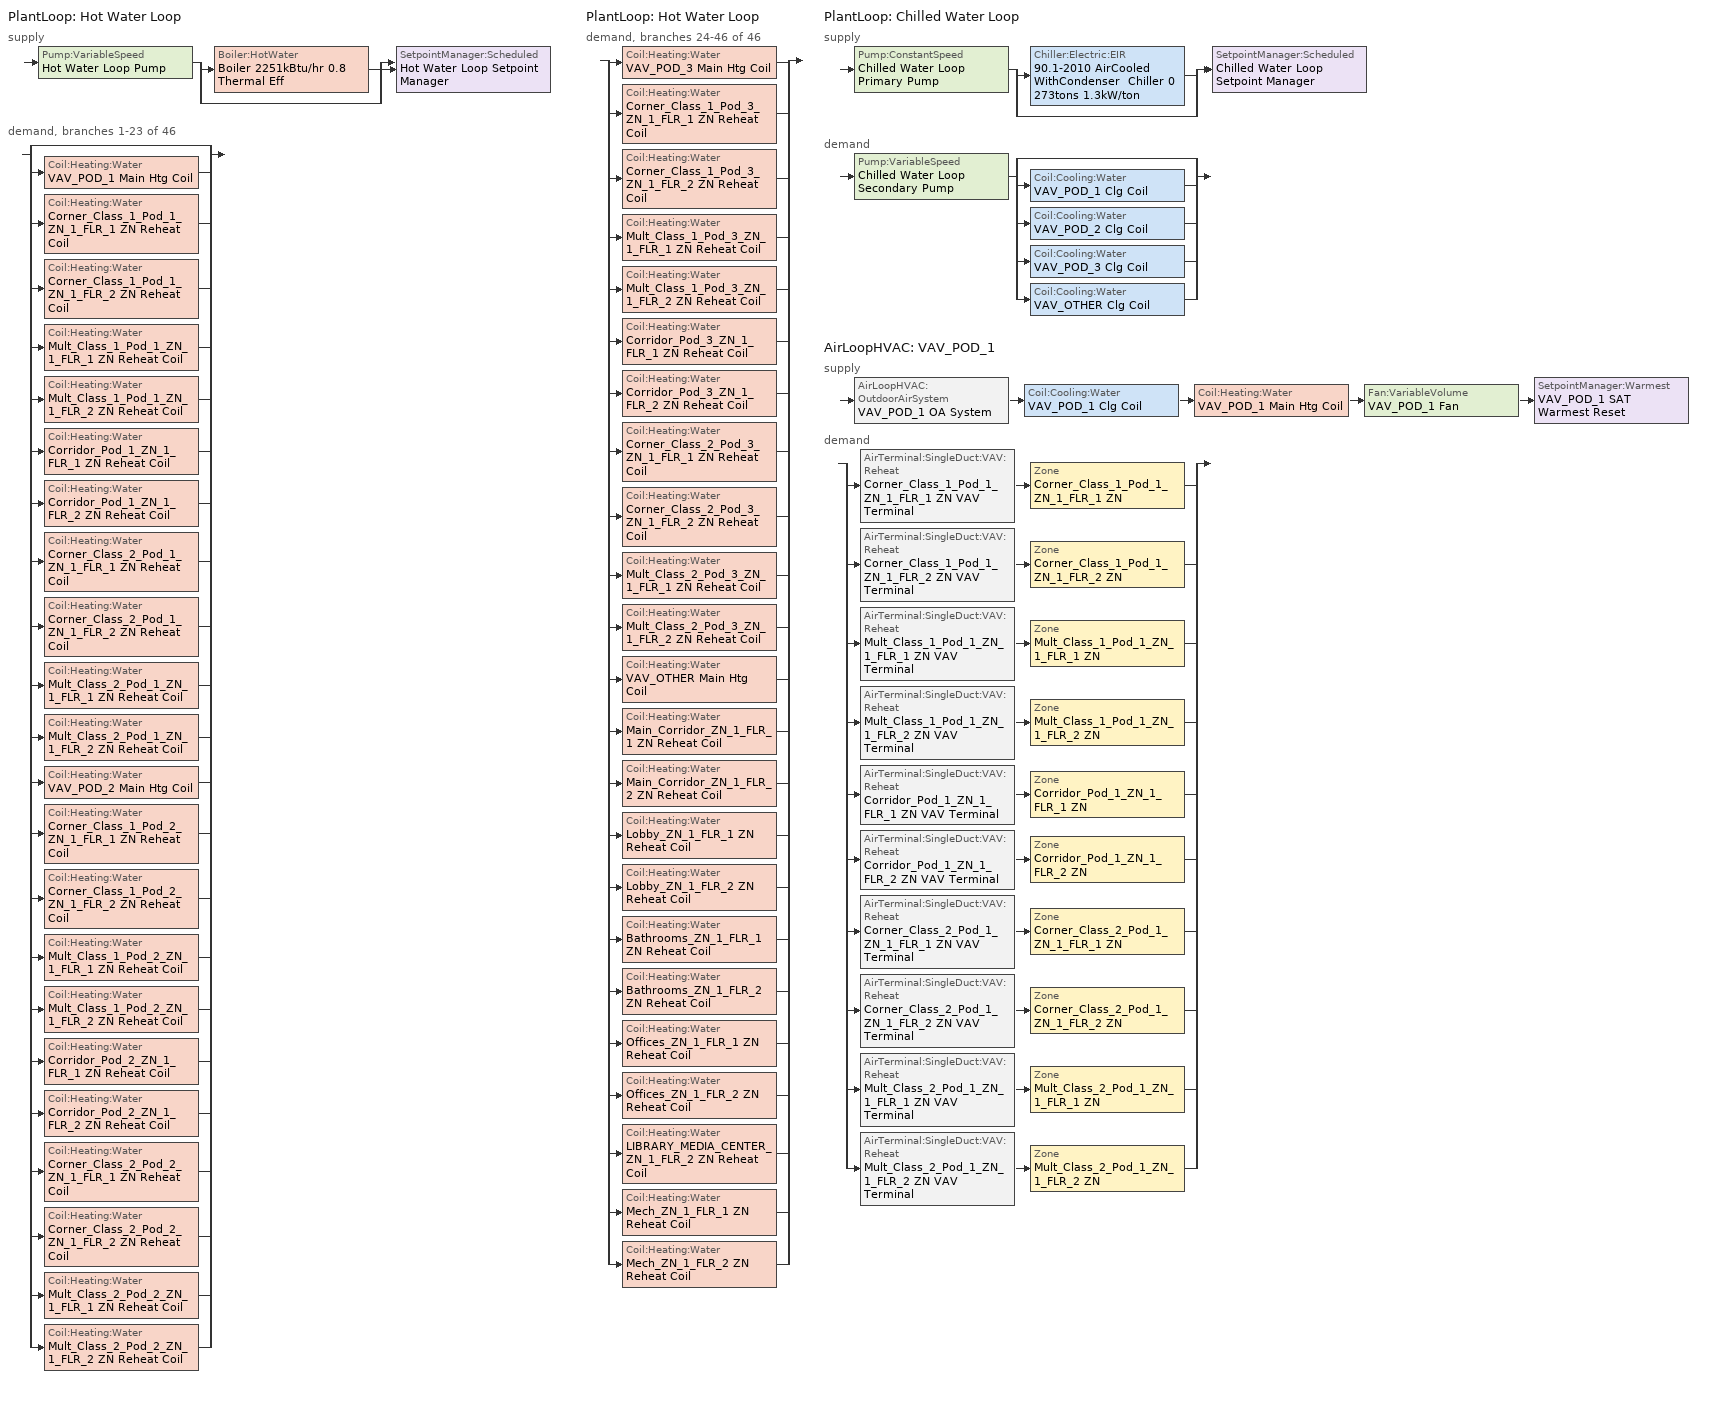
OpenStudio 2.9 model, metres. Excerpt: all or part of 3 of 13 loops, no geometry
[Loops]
PlantLoop 'Hot Water Loop'
 supply: Pump:VariableSpeed 'Hot Water Loop Pump' > split
  | Boiler:HotWater 'Boiler 2251kBtu/hr 0.8 Thermal Eff'
  | bypass
  join > SetpointManager:Scheduled 'Hot Water Loop Setpoint Manager'
 demand, branches 1-23 of 46: split
  | bypass
  | Coil:Heating:Water 'VAV_POD_1 Main Htg Coil'
  | Coil:Heating:Water 'Corner_Class_1_Pod_1_ZN_1_FLR_1 ZN Reheat Coil'
  | Coil:Heating:Water 'Corner_Class_1_Pod_1_ZN_1_FLR_2 ZN Reheat Coil'
  | Coil:Heating:Water 'Mult_Class_1_Pod_1_ZN_1_FLR_1 ZN Reheat Coil'
  | Coil:Heating:Water 'Mult_Class_1_Pod_1_ZN_1_FLR_2 ZN Reheat Coil'
  | Coil:Heating:Water 'Corridor_Pod_1_ZN_1_FLR_1 ZN Reheat Coil'
  | Coil:Heating:Water 'Corridor_Pod_1_ZN_1_FLR_2 ZN Reheat Coil'
  | Coil:Heating:Water 'Corner_Class_2_Pod_1_ZN_1_FLR_1 ZN Reheat Coil'
  | Coil:Heating:Water 'Corner_Class_2_Pod_1_ZN_1_FLR_2 ZN Reheat Coil'
  | Coil:Heating:Water 'Mult_Class_2_Pod_1_ZN_1_FLR_1 ZN Reheat Coil'
  | Coil:Heating:Water 'Mult_Class_2_Pod_1_ZN_1_FLR_2 ZN Reheat Coil'
  | Coil:Heating:Water 'VAV_POD_2 Main Htg Coil'
  | Coil:Heating:Water 'Corner_Class_1_Pod_2_ZN_1_FLR_1 ZN Reheat Coil'
  | Coil:Heating:Water 'Corner_Class_1_Pod_2_ZN_1_FLR_2 ZN Reheat Coil'
  | Coil:Heating:Water 'Mult_Class_1_Pod_2_ZN_1_FLR_1 ZN Reheat Coil'
  | Coil:Heating:Water 'Mult_Class_1_Pod_2_ZN_1_FLR_2 ZN Reheat Coil'
  | Coil:Heating:Water 'Corridor_Pod_2_ZN_1_FLR_1 ZN Reheat Coil'
  | Coil:Heating:Water 'Corridor_Pod_2_ZN_1_FLR_2 ZN Reheat Coil'
  | Coil:Heating:Water 'Corner_Class_2_Pod_2_ZN_1_FLR_1 ZN Reheat Coil'
  | Coil:Heating:Water 'Corner_Class_2_Pod_2_ZN_1_FLR_2 ZN Reheat Coil'
  | Coil:Heating:Water 'Mult_Class_2_Pod_2_ZN_1_FLR_1 ZN Reheat Coil'
  | Coil:Heating:Water 'Mult_Class_2_Pod_2_ZN_1_FLR_2 ZN Reheat Coil'
PlantLoop 'Hot Water Loop'
 demand, branches 24-46 of 46: split
  | Coil:Heating:Water 'VAV_POD_3 Main Htg Coil'
  | Coil:Heating:Water 'Corner_Class_1_Pod_3_ZN_1_FLR_1 ZN Reheat Coil'
  | Coil:Heating:Water 'Corner_Class_1_Pod_3_ZN_1_FLR_2 ZN Reheat Coil'
  | Coil:Heating:Water 'Mult_Class_1_Pod_3_ZN_1_FLR_1 ZN Reheat Coil'
  | Coil:Heating:Water 'Mult_Class_1_Pod_3_ZN_1_FLR_2 ZN Reheat Coil'
  | Coil:Heating:Water 'Corridor_Pod_3_ZN_1_FLR_1 ZN Reheat Coil'
  | Coil:Heating:Water 'Corridor_Pod_3_ZN_1_FLR_2 ZN Reheat Coil'
  | Coil:Heating:Water 'Corner_Class_2_Pod_3_ZN_1_FLR_1 ZN Reheat Coil'
  | Coil:Heating:Water 'Corner_Class_2_Pod_3_ZN_1_FLR_2 ZN Reheat Coil'
  | Coil:Heating:Water 'Mult_Class_2_Pod_3_ZN_1_FLR_1 ZN Reheat Coil'
  | Coil:Heating:Water 'Mult_Class_2_Pod_3_ZN_1_FLR_2 ZN Reheat Coil'
  | Coil:Heating:Water 'VAV_OTHER Main Htg Coil'
  | Coil:Heating:Water 'Main_Corridor_ZN_1_FLR_1 ZN Reheat Coil'
  | Coil:Heating:Water 'Main_Corridor_ZN_1_FLR_2 ZN Reheat Coil'
  | Coil:Heating:Water 'Lobby_ZN_1_FLR_1 ZN Reheat Coil'
  | Coil:Heating:Water 'Lobby_ZN_1_FLR_2 ZN Reheat Coil'
  | Coil:Heating:Water 'Bathrooms_ZN_1_FLR_1 ZN Reheat Coil'
  | Coil:Heating:Water 'Bathrooms_ZN_1_FLR_2 ZN Reheat Coil'
  | Coil:Heating:Water 'Offices_ZN_1_FLR_1 ZN Reheat Coil'
  | Coil:Heating:Water 'Offices_ZN_1_FLR_2 ZN Reheat Coil'
  | Coil:Heating:Water 'LIBRARY_MEDIA_CENTER_ZN_1_FLR_2 ZN Reheat Coil'
  | Coil:Heating:Water 'Mech_ZN_1_FLR_1 ZN Reheat Coil'
  | Coil:Heating:Water 'Mech_ZN_1_FLR_2 ZN Reheat Coil'
PlantLoop 'Chilled Water Loop'
 supply: Pump:ConstantSpeed 'Chilled Water Loop Primary Pump' > split
  | Chiller:Electric:EIR '90.1-2010 AirCooled WithCondenser  Chiller 0 273tons 1.3kW/ton'
  | bypass
  join > SetpointManager:Scheduled 'Chilled Water Loop Setpoint Manager'
 demand: Pump:VariableSpeed 'Chilled Water Loop Secondary Pump' > split
  | bypass
  | Coil:Cooling:Water 'VAV_POD_1 Clg Coil'
  | Coil:Cooling:Water 'VAV_POD_2 Clg Coil'
  | Coil:Cooling:Water 'VAV_POD_3 Clg Coil'
  | Coil:Cooling:Water 'VAV_OTHER Clg Coil'
AirLoopHVAC 'VAV_POD_1'
 supply: AirLoopHVAC:OutdoorAirSystem 'VAV_POD_1 OA System' > Coil:Cooling:Water 'VAV_POD_1 Clg Coil' > Coil:Heating:Water 'VAV_POD_1 Main Htg Coil' > Fan:VariableVolume 'VAV_POD_1 Fan' > SetpointManager:Warmest 'VAV_POD_1 SAT Warmest Reset'
 demand: split
  | AirTerminal:SingleDuct:VAV:Reheat 'Corner_Class_1_Pod_1_ZN_1_FLR_1 ZN VAV Terminal' > Zone 'Corner_Class_1_Pod_1_ZN_1_FLR_1 ZN'
  | AirTerminal:SingleDuct:VAV:Reheat 'Corner_Class_1_Pod_1_ZN_1_FLR_2 ZN VAV Terminal' > Zone 'Corner_Class_1_Pod_1_ZN_1_FLR_2 ZN'
  | AirTerminal:SingleDuct:VAV:Reheat 'Mult_Class_1_Pod_1_ZN_1_FLR_1 ZN VAV Terminal' > Zone 'Mult_Class_1_Pod_1_ZN_1_FLR_1 ZN'
  | AirTerminal:SingleDuct:VAV:Reheat 'Mult_Class_1_Pod_1_ZN_1_FLR_2 ZN VAV Terminal' > Zone 'Mult_Class_1_Pod_1_ZN_1_FLR_2 ZN'
  | AirTerminal:SingleDuct:VAV:Reheat 'Corridor_Pod_1_ZN_1_FLR_1 ZN VAV Terminal' > Zone 'Corridor_Pod_1_ZN_1_FLR_1 ZN'
  | AirTerminal:SingleDuct:VAV:Reheat 'Corridor_Pod_1_ZN_1_FLR_2 ZN VAV Terminal' > Zone 'Corridor_Pod_1_ZN_1_FLR_2 ZN'
  | AirTerminal:SingleDuct:VAV:Reheat 'Corner_Class_2_Pod_1_ZN_1_FLR_1 ZN VAV Terminal' > Zone 'Corner_Class_2_Pod_1_ZN_1_FLR_1 ZN'
  | AirTerminal:SingleDuct:VAV:Reheat 'Corner_Class_2_Pod_1_ZN_1_FLR_2 ZN VAV Terminal' > Zone 'Corner_Class_2_Pod_1_ZN_1_FLR_2 ZN'
  | AirTerminal:SingleDuct:VAV:Reheat 'Mult_Class_2_Pod_1_ZN_1_FLR_1 ZN VAV Terminal' > Zone 'Mult_Class_2_Pod_1_ZN_1_FLR_1 ZN'
  | AirTerminal:SingleDuct:VAV:Reheat 'Mult_Class_2_Pod_1_ZN_1_FLR_2 ZN VAV Terminal' > Zone 'Mult_Class_2_Pod_1_ZN_1_FLR_2 ZN'
[Sizing:Zone] Zone Cooling Design Supply Air Temperature Input Method=SupplyAirTemperature; Zone Cooling Design Supply Air Temperature {C}=12.7778; Zone Cooling Design Supply Air Temperature Difference {deltaC}=11.11; Zone Heating Design Supply Air Temperature Input Method=SupplyAirTemperature; Zone Heating Design Supply Air Temperature {C}=40; Zone Heating Design Supply Air Temperature Difference {deltaC}=11.11; Zone Cooling Design Supply Air Humidity Ratio {kg-H2O/kg-air}=0.0085; Zone Heating Design Supply Air Humidity Ratio {kg-H2O/kg-air}=0.008; Cooling Design Air Flow Method=DesignDay; Heating Design Air Flow Method=DesignDay; Account for Dedicated Outdoor Air System=No; Dedicated Outdoor Air System Control Strategy=NeutralSupplyAir; Dedicated Outdoor Air Low Setpoint Temperature for Design {C}=autosize; Dedicated Outdoor Air High Setpoint Temperature for Design {C}=autosize
Corner_Class_1_Pod_1_ZN_1_FLR_1 ZN; Corner_Class_1_Pod_1_ZN_1_FLR_2 ZN; Corner_Class_2_Pod_1_ZN_1_FLR_1 ZN; Corner_Class_2_Pod_1_ZN_1_FLR_2 ZN; Corridor_Pod_1_ZN_1_FLR_1 ZN; Corridor_Pod_1_ZN_1_FLR_2 ZN; Mult_Class_1_Pod_1_ZN_1_FLR_1 ZN; Mult_Class_1_Pod_1_ZN_1_FLR_2 ZN; Mult_Class_2_Pod_1_ZN_1_FLR_1 ZN; Mult_Class_2_Pod_1_ZN_1_FLR_2 ZN
[Zone equipment]
Corner_Class_1_Pod_1_ZN_1_FLR_1 ZN: Corner_Class_1_Pod_1_ZN_1_FLR_1 ZN VAV Terminal
Corner_Class_1_Pod_1_ZN_1_FLR_2 ZN: Corner_Class_1_Pod_1_ZN_1_FLR_2 ZN VAV Terminal
Corner_Class_2_Pod_1_ZN_1_FLR_1 ZN: Corner_Class_2_Pod_1_ZN_1_FLR_1 ZN VAV Terminal
Corner_Class_2_Pod_1_ZN_1_FLR_2 ZN: Corner_Class_2_Pod_1_ZN_1_FLR_2 ZN VAV Terminal
Corridor_Pod_1_ZN_1_FLR_1 ZN: Corridor_Pod_1_ZN_1_FLR_1 ZN VAV Terminal
Corridor_Pod_1_ZN_1_FLR_2 ZN: Corridor_Pod_1_ZN_1_FLR_2 ZN VAV Terminal
Mult_Class_1_Pod_1_ZN_1_FLR_1 ZN: Mult_Class_1_Pod_1_ZN_1_FLR_1 ZN VAV Terminal
Mult_Class_1_Pod_1_ZN_1_FLR_2 ZN: Mult_Class_1_Pod_1_ZN_1_FLR_2 ZN VAV Terminal
Mult_Class_2_Pod_1_ZN_1_FLR_1 ZN: Mult_Class_2_Pod_1_ZN_1_FLR_1 ZN VAV Terminal
Mult_Class_2_Pod_1_ZN_1_FLR_2 ZN: Mult_Class_2_Pod_1_ZN_1_FLR_2 ZN VAV Terminal
[PlantLoop] Glycol Concentration=0; Plant Loop Volume {m3}=Autocalculate; Load Distribution Scheme=Optimal
Name | Fluid Type | Minimum Loop Temperature {C} | Maximum Loop Temperature {C} | Common Pipe Simulation
Hot Water Loop | Water | 10
Chilled Water Loop |  | 1 | 40 | CommonPipe
[Sizing:Plant] Sizing Option=NonCoincident; Zone Timesteps in Averaging Window=1; Coincident Sizing Factor Mode=None
Name | Loop Type | Design Loop Exit Temperature {C} | Loop Design Temperature Difference {deltaC}
Hot Water Loop | Heating | 82.2222 | 11.1111
Chilled Water Loop | Cooling | 6.66667 | 5.61111
[SetpointManager:Scheduled] Control Variable=Temperature
Name | Schedule | Setpoint Node or NodeList
Hot Water Loop Setpoint Manager | Hot Water Loop Temp - 180F | Hot Water Loop Supply Outlet Node
Chilled Water Loop Setpoint Manager | Chilled Water Loop Temp - 44F | Chilled Water Loop Supply Outlet Node
[Pump:VariableSpeed] Pump Control Type=Intermittent; Skin Loss Radiative Fraction=0.5; Design Power Sizing Method=PowerPerFlowPerPressure; Design Electric Power per Unit Flow Rate {W/(m3/s)}=348701.1; Design Shaft Power per Unit Flow Rate per Unit Head {W-s/m3-Pa}=1.28205; Design Minimum Flow Rate Fraction=0
Name | Rated Pump Head {Pa} | Motor Efficiency | Fraction of Motor Inefficiencies to Fluid Stream | Coefficient 1 of the Part Load Performance Curve | Coefficient 2 of the Part Load Performance Curve | Coefficient 3 of the Part Load Performance Curve | Coefficient 4 of the Part Load Performance Curve
Hot Water Loop Pump | 179344 | 0.895
Chilled Water Loop Secondary Pump | 134508 | 0.917 | 0 | 0 | 0.0205 | 0.4101 | 0.5753
[Boiler:HotWater]
Boiler 2251kBtu/hr 0.8 Thermal Eff: Fuel Type=NaturalGas; Nominal Thermal Efficiency=0.8; Efficiency Curve Temperature Evaluation Variable=LeavingBoiler; Normalized Boiler Efficiency Curve=Boiler with No Minimum Turndown; Design Water Outlet Temperature {C}=82.2222; Minimum Part Load Ratio=0; Maximum Part Load Ratio=1.2; Optimum Part Load Ratio=1; Water Outlet Upper Temperature Limit {C}=95; Boiler Flow Mode=LeavingSetpointModulated; Parasitic Electric Load {W}=0; Sizing Factor=1
[Pump:ConstantSpeed]
Chilled Water Loop Primary Pump: Rated Flow Rate {m3/s}=autosize; Rated Pump Head {Pa}=44836; Rated Power Consumption {W}=autosize; Motor Efficiency=0.895; Fraction of Motor Inefficiencies to Fluid Stream=0; Pump Control Type=Intermittent; Design Power Sizing Method=PowerPerFlowPerPressure; Design Electric Power per Unit Flow Rate {W/(m3/s)}=348701.1; Design Shaft Power per Unit Flow Rate per Unit Head {W-s/m3-Pa}=1.28205
[Chiller:Electric:EIR]
90.1-2010 AirCooled WithCondenser  Chiller 0 273tons 1.3kW/ton: Reference Capacity {W}=Autosize; Reference COP {W/W}=2.80239; Reference Leaving Chilled Water Temperature {C}=6.66667; Reference Entering Condenser Fluid Temperature {C}=35; Cooling Capacity Function of Temperature Curve=AirCooled_Chiller_2010_PathA_CAPFT; Electric Input to Cooling Output Ratio Function of Temperature Curve=AirCooled_Chiller_2010_PathA_EIRFT; Electric Input to Cooling Output Ratio Function of Part Load Ratio Curve=AirCooled_Chiller_AllCapacities_2004_2010_EIRFPLR; Minimum Part Load Ratio=0.15; Maximum Part Load Ratio=1; Optimum Part Load Ratio=1; Minimum Unloading Ratio=0.25; Condenser Type=AirCooled; Leaving Chilled Water Lower Temperature Limit {C}=2.22222; Chiller Flow Mode=ConstantFlow; Design Heat Recovery Water Flow Rate {m3/s}=0; Sizing Factor=1; Basin Heater Capacity {W/K}=0; Basin Heater Setpoint Temperature {C}=10
[AirLoopHVAC]
VAV_POD_1: Availability Schedule=SchoolSecondary HVACOperationSchd; Design Supply Air Flow Rate {m3/s}=AutoSize
[Sizing:System]
VAV_POD_1: Type of Load to Size On=Sensible; Design Outdoor Air Flow Rate {m3/s}=9.493504; Central Heating Maximum System Air Flow Ratio=0.3; Preheat Design Temperature {C}=7.22222; Preheat Design Humidity Ratio {kg-H2O/kg-Air}=0.008; Precool Design Temperature {C}=12.7778; Precool Design Humidity Ratio {kg-H2O/kg-Air}=0.008; Central Cooling Design Supply Air Temperature {C}=12.7778; Central Heating Design Supply Air Temperature {C}=12.7778; Sizing Option=Coincident; 100% Outdoor Air in Cooling=No; 100% Outdoor Air in Heating=No; Central Cooling Design Supply Air Humidity Ratio {kg-H2O/kg-Air}=0.0085; Central Heating Design Supply Air Humidity Ratio {kg-H2O/kg-Air}=0.008; Cooling Design Air Flow Method=DesignDay; Cooling Design Air Flow Rate {m3/s}=0; Heating Design Air Flow Method=DesignDay; Heating Design Air Flow Rate {m3/s}=0; System Outdoor Air Method=ZoneSum; Zone Maximum Outdoor Air Fraction=1; Cooling Supply Air Flow Rate Per Floor Area {m3/s-m2}=0.00996765; Cooling Fraction of Autosized Cooling Supply Air Flow Rate=1; Cooling Supply Air Flow Rate Per Unit Cooling Capacity {m3/s-W}=3.94755e-05; Heating Supply Air Flow Rate Per Floor Area {m3/s-m2}=0.00996765; Heating Fraction of Autosized Heating Supply Air Flow Rate=1; Heating Fraction of Autosized Cooling Supply Air Flow Rate=1; Heating Supply Air Flow Rate Per Unit Heating Capacity {m3/s-W}=3.15882e-05; Cooling Design Capacity Method=CoolingDesignCapacity; Cooling Design Capacity {W}=autosize; Cooling Design Capacity Per Floor Area {W/m2}=234.7; Fraction of Autosized Cooling Design Capacity=1; Heating Design Capacity Method=HeatingDesignCapacity; Heating Design Capacity {W}=autosize; Heating Design Capacity Per Floor Area {W/m2}=157; Fraction of Autosized Heating Design Capacity=1; Central Cooling Capacity Control Method=OnOff
[Fan:VariableVolume]
VAV_POD_1 Fan: Availability Schedule=Always On Discrete; Fan Total Efficiency=0.61165; Pressure Rise {Pa}=1389.92; Maximum Flow Rate {m3/s}=Autosize; Fan Power Minimum Flow Rate Input Method=Fraction; Fan Power Minimum Flow Fraction=0.25; Fan Power Minimum Air Flow Rate {m3/s}=0; Motor Efficiency=0.941; Motor In Airstream Fraction=1; Fan Power Coefficient 1=0.04076; Fan Power Coefficient 2=0.0881; Fan Power Coefficient 3=-0.0729; Fan Power Coefficient 4=0.9437; Fan Power Coefficient 5=0
[Coil:Heating:Water] Availability Schedule=Always On Discrete; Rated Inlet Water Temperature {C}=82.2222; Rated Outlet Water Temperature {C}=71.1111
Name | Rated Inlet Air Temperature {C} | Rated Outlet Air Temperature {C}
VAV_POD_1 Main Htg Coil; VAV_POD_2 Main Htg Coil; VAV_POD_3 Main Htg Coil; VAV_OTHER Main Htg Coil | 7.22222 | 12.7778
Corner_Class_1_Pod_1_ZN_1_FLR_1 ZN Reheat Coil; Corner_Class_1_Pod_1_ZN_1_FLR_2 ZN Reheat Coil; Mult_Class_1_Pod_1_ZN_1_FLR_1 ZN Reheat Coil; Mult_Class_1_Pod_1_ZN_1_FLR_2 ZN Reheat Coil; Corridor_Pod_1_ZN_1_FLR_1 ZN Reheat Coil; Corridor_Pod_1_ZN_1_FLR_2 ZN Reheat Coil; Corner_Class_2_Pod_1_ZN_1_FLR_1 ZN Reheat Coil; Corner_Class_2_Pod_1_ZN_1_FLR_2 ZN Reheat Coil; Mult_Class_2_Pod_1_ZN_1_FLR_1 ZN Reheat Coil; Mult_Class_2_Pod_1_ZN_1_FLR_2 ZN Reheat Coil; Corner_Class_1_Pod_2_ZN_1_FLR_1 ZN Reheat Coil; Corner_Class_1_Pod_2_ZN_1_FLR_2 ZN Reheat Coil; Mult_Class_1_Pod_2_ZN_1_FLR_1 ZN Reheat Coil; Mult_Class_1_Pod_2_ZN_1_FLR_2 ZN Reheat Coil; Corridor_Pod_2_ZN_1_FLR_1 ZN Reheat Coil; Corridor_Pod_2_ZN_1_FLR_2 ZN Reheat Coil; Corner_Class_2_Pod_2_ZN_1_FLR_1 ZN Reheat Coil; Corner_Class_2_Pod_2_ZN_1_FLR_2 ZN Reheat Coil; Mult_Class_2_Pod_2_ZN_1_FLR_1 ZN Reheat Coil; Mult_Class_2_Pod_2_ZN_1_FLR_2 ZN Reheat Coil; Corner_Class_1_Pod_3_ZN_1_FLR_1 ZN Reheat Coil; Corner_Class_1_Pod_3_ZN_1_FLR_2 ZN Reheat Coil; Mult_Class_1_Pod_3_ZN_1_FLR_1 ZN Reheat Coil; Mult_Class_1_Pod_3_ZN_1_FLR_2 ZN Reheat Coil; Corridor_Pod_3_ZN_1_FLR_1 ZN Reheat Coil; Corridor_Pod_3_ZN_1_FLR_2 ZN Reheat Coil; Corner_Class_2_Pod_3_ZN_1_FLR_1 ZN Reheat Coil; Corner_Class_2_Pod_3_ZN_1_FLR_2 ZN Reheat Coil; Mult_Class_2_Pod_3_ZN_1_FLR_1 ZN Reheat Coil; Mult_Class_2_Pod_3_ZN_1_FLR_2 ZN Reheat Coil; Main_Corridor_ZN_1_FLR_1 ZN Reheat Coil; Main_Corridor_ZN_1_FLR_2 ZN Reheat Coil; Lobby_ZN_1_FLR_1 ZN Reheat Coil; Lobby_ZN_1_FLR_2 ZN Reheat Coil; Bathrooms_ZN_1_FLR_1 ZN Reheat Coil; Bathrooms_ZN_1_FLR_2 ZN Reheat Coil; Offices_ZN_1_FLR_1 ZN Reheat Coil; Offices_ZN_1_FLR_2 ZN Reheat Coil; LIBRARY_MEDIA_CENTER_ZN_1_FLR_2 ZN Reheat Coil; Mech_ZN_1_FLR_1 ZN Reheat Coil; Mech_ZN_1_FLR_2 ZN Reheat Coil | 12.7778 | 40
[Controller:WaterCoil] Minimum Actuated Flow {m3/s}=0
Name | Water Coil | Action | Controller Convergence Tolerance {deltaC}
VAV_POD_1 Main Htg Coil Controller | VAV_POD_1 Main Htg Coil | Normal | 0.0001
VAV_POD_1 Clg Coil Controller | VAV_POD_1 Clg Coil | Reverse
Corner_Class_1_Pod_1_ZN_1_FLR_1 ZN Reheat Coil Controller | Corner_Class_1_Pod_1_ZN_1_FLR_1 ZN Reheat Coil | Normal | 0.0001
Corner_Class_1_Pod_1_ZN_1_FLR_2 ZN Reheat Coil Controller | Corner_Class_1_Pod_1_ZN_1_FLR_2 ZN Reheat Coil | Normal | 0.0001
Mult_Class_1_Pod_1_ZN_1_FLR_1 ZN Reheat Coil Controller | Mult_Class_1_Pod_1_ZN_1_FLR_1 ZN Reheat Coil | Normal | 0.0001
Mult_Class_1_Pod_1_ZN_1_FLR_2 ZN Reheat Coil Controller | Mult_Class_1_Pod_1_ZN_1_FLR_2 ZN Reheat Coil | Normal | 0.0001
Corridor_Pod_1_ZN_1_FLR_1 ZN Reheat Coil Controller | Corridor_Pod_1_ZN_1_FLR_1 ZN Reheat Coil | Normal | 0.0001
Corridor_Pod_1_ZN_1_FLR_2 ZN Reheat Coil Controller | Corridor_Pod_1_ZN_1_FLR_2 ZN Reheat Coil | Normal | 0.0001
Corner_Class_2_Pod_1_ZN_1_FLR_1 ZN Reheat Coil Controller | Corner_Class_2_Pod_1_ZN_1_FLR_1 ZN Reheat Coil | Normal | 0.0001
Corner_Class_2_Pod_1_ZN_1_FLR_2 ZN Reheat Coil Controller | Corner_Class_2_Pod_1_ZN_1_FLR_2 ZN Reheat Coil | Normal | 0.0001
Mult_Class_2_Pod_1_ZN_1_FLR_1 ZN Reheat Coil Controller | Mult_Class_2_Pod_1_ZN_1_FLR_1 ZN Reheat Coil | Normal | 0.0001
Mult_Class_2_Pod_1_ZN_1_FLR_2 ZN Reheat Coil Controller | Mult_Class_2_Pod_1_ZN_1_FLR_2 ZN Reheat Coil | Normal | 0.0001
VAV_POD_2 Main Htg Coil Controller | VAV_POD_2 Main Htg Coil | Normal | 0.0001
VAV_POD_2 Clg Coil Controller | VAV_POD_2 Clg Coil | Reverse
Corner_Class_1_Pod_2_ZN_1_FLR_1 ZN Reheat Coil Controller | Corner_Class_1_Pod_2_ZN_1_FLR_1 ZN Reheat Coil | Normal | 0.0001
Corner_Class_1_Pod_2_ZN_1_FLR_2 ZN Reheat Coil Controller | Corner_Class_1_Pod_2_ZN_1_FLR_2 ZN Reheat Coil | Normal | 0.0001
Mult_Class_1_Pod_2_ZN_1_FLR_1 ZN Reheat Coil Controller | Mult_Class_1_Pod_2_ZN_1_FLR_1 ZN Reheat Coil | Normal | 0.0001
Mult_Class_1_Pod_2_ZN_1_FLR_2 ZN Reheat Coil Controller | Mult_Class_1_Pod_2_ZN_1_FLR_2 ZN Reheat Coil | Normal | 0.0001
Corridor_Pod_2_ZN_1_FLR_1 ZN Reheat Coil Controller | Corridor_Pod_2_ZN_1_FLR_1 ZN Reheat Coil | Normal | 0.0001
Corridor_Pod_2_ZN_1_FLR_2 ZN Reheat Coil Controller | Corridor_Pod_2_ZN_1_FLR_2 ZN Reheat Coil | Normal | 0.0001
Corner_Class_2_Pod_2_ZN_1_FLR_1 ZN Reheat Coil Controller | Corner_Class_2_Pod_2_ZN_1_FLR_1 ZN Reheat Coil | Normal | 0.0001
Corner_Class_2_Pod_2_ZN_1_FLR_2 ZN Reheat Coil Controller | Corner_Class_2_Pod_2_ZN_1_FLR_2 ZN Reheat Coil | Normal | 0.0001
Mult_Class_2_Pod_2_ZN_1_FLR_1 ZN Reheat Coil Controller | Mult_Class_2_Pod_2_ZN_1_FLR_1 ZN Reheat Coil | Normal | 0.0001
Mult_Class_2_Pod_2_ZN_1_FLR_2 ZN Reheat Coil Controller | Mult_Class_2_Pod_2_ZN_1_FLR_2 ZN Reheat Coil | Normal | 0.0001
VAV_POD_3 Main Htg Coil Controller | VAV_POD_3 Main Htg Coil | Normal | 0.0001
VAV_POD_3 Clg Coil Controller | VAV_POD_3 Clg Coil | Reverse
Corner_Class_1_Pod_3_ZN_1_FLR_1 ZN Reheat Coil Controller | Corner_Class_1_Pod_3_ZN_1_FLR_1 ZN Reheat Coil | Normal | 0.0001
Corner_Class_1_Pod_3_ZN_1_FLR_2 ZN Reheat Coil Controller | Corner_Class_1_Pod_3_ZN_1_FLR_2 ZN Reheat Coil | Normal | 0.0001
Mult_Class_1_Pod_3_ZN_1_FLR_1 ZN Reheat Coil Controller | Mult_Class_1_Pod_3_ZN_1_FLR_1 ZN Reheat Coil | Normal | 0.0001
Mult_Class_1_Pod_3_ZN_1_FLR_2 ZN Reheat Coil Controller | Mult_Class_1_Pod_3_ZN_1_FLR_2 ZN Reheat Coil | Normal | 0.0001
Corridor_Pod_3_ZN_1_FLR_1 ZN Reheat Coil Controller | Corridor_Pod_3_ZN_1_FLR_1 ZN Reheat Coil | Normal | 0.0001
Corridor_Pod_3_ZN_1_FLR_2 ZN Reheat Coil Controller | Corridor_Pod_3_ZN_1_FLR_2 ZN Reheat Coil | Normal | 0.0001
Corner_Class_2_Pod_3_ZN_1_FLR_1 ZN Reheat Coil Controller | Corner_Class_2_Pod_3_ZN_1_FLR_1 ZN Reheat Coil | Normal | 0.0001
Corner_Class_2_Pod_3_ZN_1_FLR_2 ZN Reheat Coil Controller | Corner_Class_2_Pod_3_ZN_1_FLR_2 ZN Reheat Coil | Normal | 0.0001
Mult_Class_2_Pod_3_ZN_1_FLR_1 ZN Reheat Coil Controller | Mult_Class_2_Pod_3_ZN_1_FLR_1 ZN Reheat Coil | Normal | 0.0001
Mult_Class_2_Pod_3_ZN_1_FLR_2 ZN Reheat Coil Controller | Mult_Class_2_Pod_3_ZN_1_FLR_2 ZN Reheat Coil | Normal | 0.0001
VAV_OTHER Main Htg Coil Controller | VAV_OTHER Main Htg Coil | Normal | 0.0001
VAV_OTHER Clg Coil Controller | VAV_OTHER Clg Coil | Reverse
Main_Corridor_ZN_1_FLR_1 ZN Reheat Coil Controller | Main_Corridor_ZN_1_FLR_1 ZN Reheat Coil | Normal | 0.0001
Main_Corridor_ZN_1_FLR_2 ZN Reheat Coil Controller | Main_Corridor_ZN_1_FLR_2 ZN Reheat Coil | Normal | 0.0001
Lobby_ZN_1_FLR_1 ZN Reheat Coil Controller | Lobby_ZN_1_FLR_1 ZN Reheat Coil | Normal | 0.0001
Lobby_ZN_1_FLR_2 ZN Reheat Coil Controller | Lobby_ZN_1_FLR_2 ZN Reheat Coil | Normal | 0.0001
Bathrooms_ZN_1_FLR_1 ZN Reheat Coil Controller | Bathrooms_ZN_1_FLR_1 ZN Reheat Coil | Normal | 0.0001
Bathrooms_ZN_1_FLR_2 ZN Reheat Coil Controller | Bathrooms_ZN_1_FLR_2 ZN Reheat Coil | Normal | 0.0001
Offices_ZN_1_FLR_1 ZN Reheat Coil Controller | Offices_ZN_1_FLR_1 ZN Reheat Coil | Normal | 0.0001
Offices_ZN_1_FLR_2 ZN Reheat Coil Controller | Offices_ZN_1_FLR_2 ZN Reheat Coil | Normal | 0.0001
LIBRARY_MEDIA_CENTER_ZN_1_FLR_2 ZN Reheat Coil Controller | LIBRARY_MEDIA_CENTER_ZN_1_FLR_2 ZN Reheat Coil | Normal | 0.0001
Mech_ZN_1_FLR_1 ZN Reheat Coil Controller | Mech_ZN_1_FLR_1 ZN Reheat Coil | Normal | 0.0001
Mech_ZN_1_FLR_2 ZN Reheat Coil Controller | Mech_ZN_1_FLR_2 ZN Reheat Coil | Normal | 0.0001
[Coil:Cooling:Water] Availability Schedule=Always On Discrete; Design Inlet Water Temperature {C}=Autosize; Heat Exchanger Configuration=CrossFlow
VAV_POD_1 Clg Coil; VAV_POD_2 Clg Coil; VAV_POD_3 Clg Coil; VAV_OTHER Clg Coil
[Controller:OutdoorAir]
VAV_POD_1 OA Controller: Minimum Outdoor Air Flow Rate {m3/s}=0; Maximum Outdoor Air Flow Rate {m3/s}=Autosize; Economizer Control Type=DifferentialDryBulb; Economizer Control Action Type=ModulateFlow; Lockout Type=NoLockout; Minimum Limit Type=FixedMinimum; Minimum Outdoor Air Schedule=SchoolSecondary MinOA_MotorizedDamper_Sched; Controller Mechanical Ventilation=VAV_POD_1 Vent Controller; High Humidity Control=No; Heat Recovery Bypass Control Type=BypassWhenWithinEconomizerLimits
[Controller:MechanicalVentilation]
VAV_POD_1 Vent Controller: Availability Schedule=Always On Discrete; System Outdoor Air Method=VentilationRateProcedure
[AirLoopHVAC:OutdoorAirSystem]
VAV_POD_1 OA System: Controller=VAV_POD_1 OA Controller
[AirTerminal:SingleDuct:VAV:Reheat] Availability Schedule=Always On Discrete; Maximum Air Flow Rate {m3/s}=AutoSize; Zone Minimum Air Flow Input Method=Constant; Fixed Minimum Air Flow Rate {m3/s}=0; Maximum Hot Water or Steam Flow Rate {m3/s}=AutoSize; Minimum Hot Water or Steam Flow Rate {m3/s}=0; Convergence Tolerance=0.001; Damper Heating Action=ReverseWithLimits; Maximum Flow per Zone Floor Area During Reheat {m3/s-m2}=AutoSize; Maximum Flow Fraction During Reheat=0.5; Maximum Reheat Air Temperature {C}=40; Control For Outdoor Air=No
Name | Constant Minimum Air Flow Fraction | Reheat Coil
Corner_Class_1_Pod_1_ZN_1_FLR_1 ZN VAV Terminal | 0.7 | Corner_Class_1_Pod_1_ZN_1_FLR_1 ZN Reheat Coil
Corner_Class_1_Pod_1_ZN_1_FLR_2 ZN VAV Terminal | 0.7 | Corner_Class_1_Pod_1_ZN_1_FLR_2 ZN Reheat Coil
Mult_Class_1_Pod_1_ZN_1_FLR_1 ZN VAV Terminal | 0.7 | Mult_Class_1_Pod_1_ZN_1_FLR_1 ZN Reheat Coil
Mult_Class_1_Pod_1_ZN_1_FLR_2 ZN VAV Terminal | 0.7 | Mult_Class_1_Pod_1_ZN_1_FLR_2 ZN Reheat Coil
Corridor_Pod_1_ZN_1_FLR_1 ZN VAV Terminal | 0.280843 | Corridor_Pod_1_ZN_1_FLR_1 ZN Reheat Coil
Corridor_Pod_1_ZN_1_FLR_2 ZN VAV Terminal | 0.2 | Corridor_Pod_1_ZN_1_FLR_2 ZN Reheat Coil
Corner_Class_2_Pod_1_ZN_1_FLR_1 ZN VAV Terminal | 0.7 | Corner_Class_2_Pod_1_ZN_1_FLR_1 ZN Reheat Coil
Corner_Class_2_Pod_1_ZN_1_FLR_2 ZN VAV Terminal | 0.7 | Corner_Class_2_Pod_1_ZN_1_FLR_2 ZN Reheat Coil
Mult_Class_2_Pod_1_ZN_1_FLR_1 ZN VAV Terminal | 0.739758 | Mult_Class_2_Pod_1_ZN_1_FLR_1 ZN Reheat Coil
Mult_Class_2_Pod_1_ZN_1_FLR_2 ZN VAV Terminal | 0.7 | Mult_Class_2_Pod_1_ZN_1_FLR_2 ZN Reheat Coil
[EnergyManagementSystem:Program]
VAVOTHEROptimumStartProg0: IF DaylightSavings==0 && DayOfWeek>1 && Hour==5 && OAT_3<23.9 && OAT_3>1.7; SET VAVOTHERClgSch0 = 29.4; SET VAVOTHERHtgSch0 = 15.6; ELSEIF DaylightSavings==0 && DayOfWeek==1 && Hour==7 && OAT_3<23.9 && OAT_3>1.7; SET VAVOTHERClgSch0 = 29.4; SET VAVOTHERHtgSch0 = 15.6; ELSEIF DaylightSavings==1 && DayOfWeek>1 && Hour==4 && OAT_3<23.9 && OAT_3>1.7; SET VAVOTHERClgSch0 = 29.4; SET VAVOTHERHtgSch0 = 15.6; ELSEIF DaylightSavings==1 && DayOfWeek==1 && Hour==6 && OAT_3<23.9 && OAT_3>1.7; SET VAVOTHERClgSch0 = 29.4; SET VAVOTHERHtgSch0 = 15.6; ELSE; SET VAVOTHERClgSch0 = NULL; SET VAVOTHERHtgSch0 = NULL; ENDIF
VAVOTHEROptimumStartProg1: IF DaylightSavings==0 && DayOfWeek>1 && Hour==5 && OAT_3<23.9 && OAT_3>1.7; SET VAVOTHERClgSch1 = 29.4; SET VAVOTHERHtgSch1 = 15.6; ELSEIF DaylightSavings==0 && DayOfWeek==1 && Hour==7 && OAT_3<23.9 && OAT_3>1.7; SET VAVOTHERClgSch1 = 29.4; SET VAVOTHERHtgSch1 = 15.6; ELSEIF DaylightSavings==1 && DayOfWeek>1 && Hour==4 && OAT_3<23.9 && OAT_3>1.7; SET VAVOTHERClgSch1 = 29.4; SET VAVOTHERHtgSch1 = 15.6; ELSEIF DaylightSavings==1 && DayOfWeek==1 && Hour==6 && OAT_3<23.9 && OAT_3>1.7; SET VAVOTHERClgSch1 = 29.4; SET VAVOTHERHtgSch1 = 15.6; ELSE; SET VAVOTHERClgSch1 = NULL; SET VAVOTHERHtgSch1 = NULL; ENDIF
VAVPOD1OptimumStartProg0: IF DaylightSavings==0 && DayOfWeek>1 && Hour==5 && OAT_4<23.9 && OAT_4>1.7; SET VAVPOD1ClgSch0 = 29.4; SET VAVPOD1HtgSch0 = 15.6; ELSEIF DaylightSavings==0 && DayOfWeek==1 && Hour==7 && OAT_4<23.9 && OAT_4>1.7; SET VAVPOD1ClgSch0 = 29.4; SET VAVPOD1HtgSch0 = 15.6; ELSEIF DaylightSavings==1 && DayOfWeek>1 && Hour==4 && OAT_4<23.9 && OAT_4>1.7; SET VAVPOD1ClgSch0 = 29.4; SET VAVPOD1HtgSch0 = 15.6; ELSEIF DaylightSavings==1 && DayOfWeek==1 && Hour==6 && OAT_4<23.9 && OAT_4>1.7; SET VAVPOD1ClgSch0 = 29.4; SET VAVPOD1HtgSch0 = 15.6; ELSE; SET VAVPOD1ClgSch0 = NULL; SET VAVPOD1HtgSch0 = NULL; ENDIF
VAVPOD2OptimumStartProg0: IF DaylightSavings==0 && DayOfWeek>1 && Hour==5 && OAT_5<23.9 && OAT_5>1.7; SET VAVPOD2ClgSch0 = 29.4; SET VAVPOD2HtgSch0 = 15.6; ELSEIF DaylightSavings==0 && DayOfWeek==1 && Hour==7 && OAT_5<23.9 && OAT_5>1.7; SET VAVPOD2ClgSch0 = 29.4; SET VAVPOD2HtgSch0 = 15.6; ELSEIF DaylightSavings==1 && DayOfWeek>1 && Hour==4 && OAT_5<23.9 && OAT_5>1.7; SET VAVPOD2ClgSch0 = 29.4; SET VAVPOD2HtgSch0 = 15.6; ELSEIF DaylightSavings==1 && DayOfWeek==1 && Hour==6 && OAT_5<23.9 && OAT_5>1.7; SET VAVPOD2ClgSch0 = 29.4; SET VAVPOD2HtgSch0 = 15.6; ELSE; SET VAVPOD2ClgSch0 = NULL; SET VAVPOD2HtgSch0 = NULL; ENDIF
VAVPOD3OptimumStartProg0: IF DaylightSavings==0 && DayOfWeek>1 && Hour==5 && OAT_6<23.9 && OAT_6>1.7; SET VAVPOD3ClgSch0 = 29.4; SET VAVPOD3HtgSch0 = 15.6; ELSEIF DaylightSavings==0 && DayOfWeek==1 && Hour==7 && OAT_6<23.9 && OAT_6>1.7; SET VAVPOD3ClgSch0 = 29.4; SET VAVPOD3HtgSch0 = 15.6; ELSEIF DaylightSavings==1 && DayOfWeek>1 && Hour==4 && OAT_6<23.9 && OAT_6>1.7; SET VAVPOD3ClgSch0 = 29.4; SET VAVPOD3HtgSch0 = 15.6; ELSEIF DaylightSavings==1 && DayOfWeek==1 && Hour==6 && OAT_6<23.9 && OAT_6>1.7; SET VAVPOD3ClgSch0 = 29.4; SET VAVPOD3HtgSch0 = 15.6; ELSE; SET VAVPOD3ClgSch0 = NULL; SET VAVPOD3HtgSch0 = NULL; ENDIF
[EnergyManagementSystem:ProgramCallingManager]
Mains_Water_Prg_Mgr: BeginTimestepBeforePredictor; Mains_Water_Prg
AuditoriumZN1FLR1ZNPSZAC37OptimumStartCallingManager0: BeginTimestepBeforePredictor; AuditoriumZN1FLR1ZNPSZAC37OptimumStartProg0
AuxGymZN1FLR1ZNPSZAC26OptimumStartCallingManager0: BeginTimestepBeforePredictor; AuxGymZN1FLR1ZNPSZAC26OptimumStartProg0
GymZN1FLR1ZNPSZAC15OptimumStartCallingManager0: BeginTimestepBeforePredictor; GymZN1FLR1ZNPSZAC15OptimumStartProg0
VAVOTHEROptimumStartCallingManager0: BeginTimestepBeforePredictor; VAVOTHEROptimumStartProg0
VAVOTHEROptimumStartCallingManager1: BeginTimestepBeforePredictor; VAVOTHEROptimumStartProg1
VAVPOD1OptimumStartCallingManager0: BeginTimestepBeforePredictor; VAVPOD1OptimumStartProg0
VAVPOD2OptimumStartCallingManager0: BeginTimestepBeforePredictor; VAVPOD2OptimumStartProg0
VAVPOD3OptimumStartCallingManager0: BeginTimestepBeforePredictor; VAVPOD3OptimumStartProg0
[SetpointManager:Warmest]
VAV_POD_1 SAT Warmest Reset: Control Variable=Temperature; Minimum Setpoint Temperature {C}=12.7778; Maximum Setpoint Temperature {C}=15.5556; Strategy=MaximumTemperature; Setpoint Node or NodeList=VAV_POD_1 Supply Outlet Node
[Schedule:Constant]
Always On Discrete: Value=1
[Schedule:Ruleset]
Name | Default Day Schedule | Summer Design Day Schedule | Winter Design Day Schedule
Hot Water Loop Temp - 180F | Hot Water Loop Temp - 180F Default
Chilled Water Loop Temp - 44F | Chilled Water Loop Temp - 44F Default
SchoolSecondary HVACOperationSchd | SchoolSecondary HVACOperationSchd Default | SchoolSecondary HVACOperationSchd Summer Design Day | SchoolSecondary HVACOperationSchd Winter Design Day
SchoolSecondary MinOA_MotorizedDamper_Sched | SchoolSecondary MinOA_MotorizedDamper_Sched Default | SchoolSecondary MinOA_MotorizedDamper_Sched Summer Design Day | SchoolSecondary MinOA_MotorizedDamper_Sched Winter Design Day
[Schedule:Day]
Hot Water Loop Temp - 180F Default: 24, 0, 82.2222
Chilled Water Loop Temp - 44F Default: 24, 0, 6.66667
SchoolSecondary HVACOperationSchd Default; SchoolSecondary MinOA_MotorizedDamper_Sched Default: 24, 0, 0
SchoolSecondary HVACOperationSchd Winter Design Day; SchoolSecondary HVACOperationSchd Summer Design Day; SchoolSecondary HVACOperationSchd WntrDsn|SmrDsn|Wkdy Day: 7, 0, 0, 21, 0, 1, 24, 0, 0
SchoolSecondary MinOA_MotorizedDamper_Sched Winter Design Day; SchoolSecondary MinOA_MotorizedDamper_Sched Summer Design Day; SchoolSecondary MinOA_MotorizedDamper_Sched WntrDsn|SmrDsn|Wkdy Day: 8, 0, 0, 21, 0, 1, 24, 0, 0
[Schedule:Rule] Rule Order=0; Apply Monday=Yes; Apply Tuesday=Yes; Apply Wednesday=Yes; Apply Thursday=Yes; Apply Friday=Yes; Date Specification Type=DateRange; Start Month=1; Start Day=1; End Month=12; End Day=31
Name | Schedule Ruleset | Day Schedule
Schedule Rule 92 | SchoolSecondary HVACOperationSchd | SchoolSecondary HVACOperationSchd WntrDsn|SmrDsn|Wkdy Day
Schedule Rule 93 | SchoolSecondary MinOA_MotorizedDamper_Sched | SchoolSecondary MinOA_MotorizedDamper_Sched WntrDsn|SmrDsn|Wkdy Day
[Curve:Cubic]
Boiler with No Minimum Turndown: Coefficient1 Constant=0.7463; Coefficient2 x=1.3196; Coefficient3 x**2=-2.2154; Coefficient4 x**3=1.1674; Minimum Value of x=0; Maximum Value of x=1.3
[Curve:Biquadratic] Minimum Value of x=5; Maximum Value of x=10; Minimum Value of y=12.7; Maximum Value of y=51.67
Name | Coefficient1 Constant | Coefficient2 x | Coefficient3 x**2 | Coefficient4 y | Coefficient5 y**2 | Coefficient6 x*y
AirCooled_Chiller_2010_PathA_CAPFT | 1.04338 | 0.0407073 | 0.0004506 | -0.0041514 | -8.86e-05 | -0.0003467
AirCooled_Chiller_2010_PathA_EIRFT | 0.596191 | -0.0099496 | 0.0007888 | 0.0004506 | 0.0004875 | -0.0007623
[Curve:Quadratic]
AirCooled_Chiller_AllCapacities_2004_2010_EIRFPLR: Coefficient1 Constant=0.141; Coefficient2 x=0.655; Coefficient3 x**2=0.203; Minimum Value of x=0; Maximum Value of x=1
